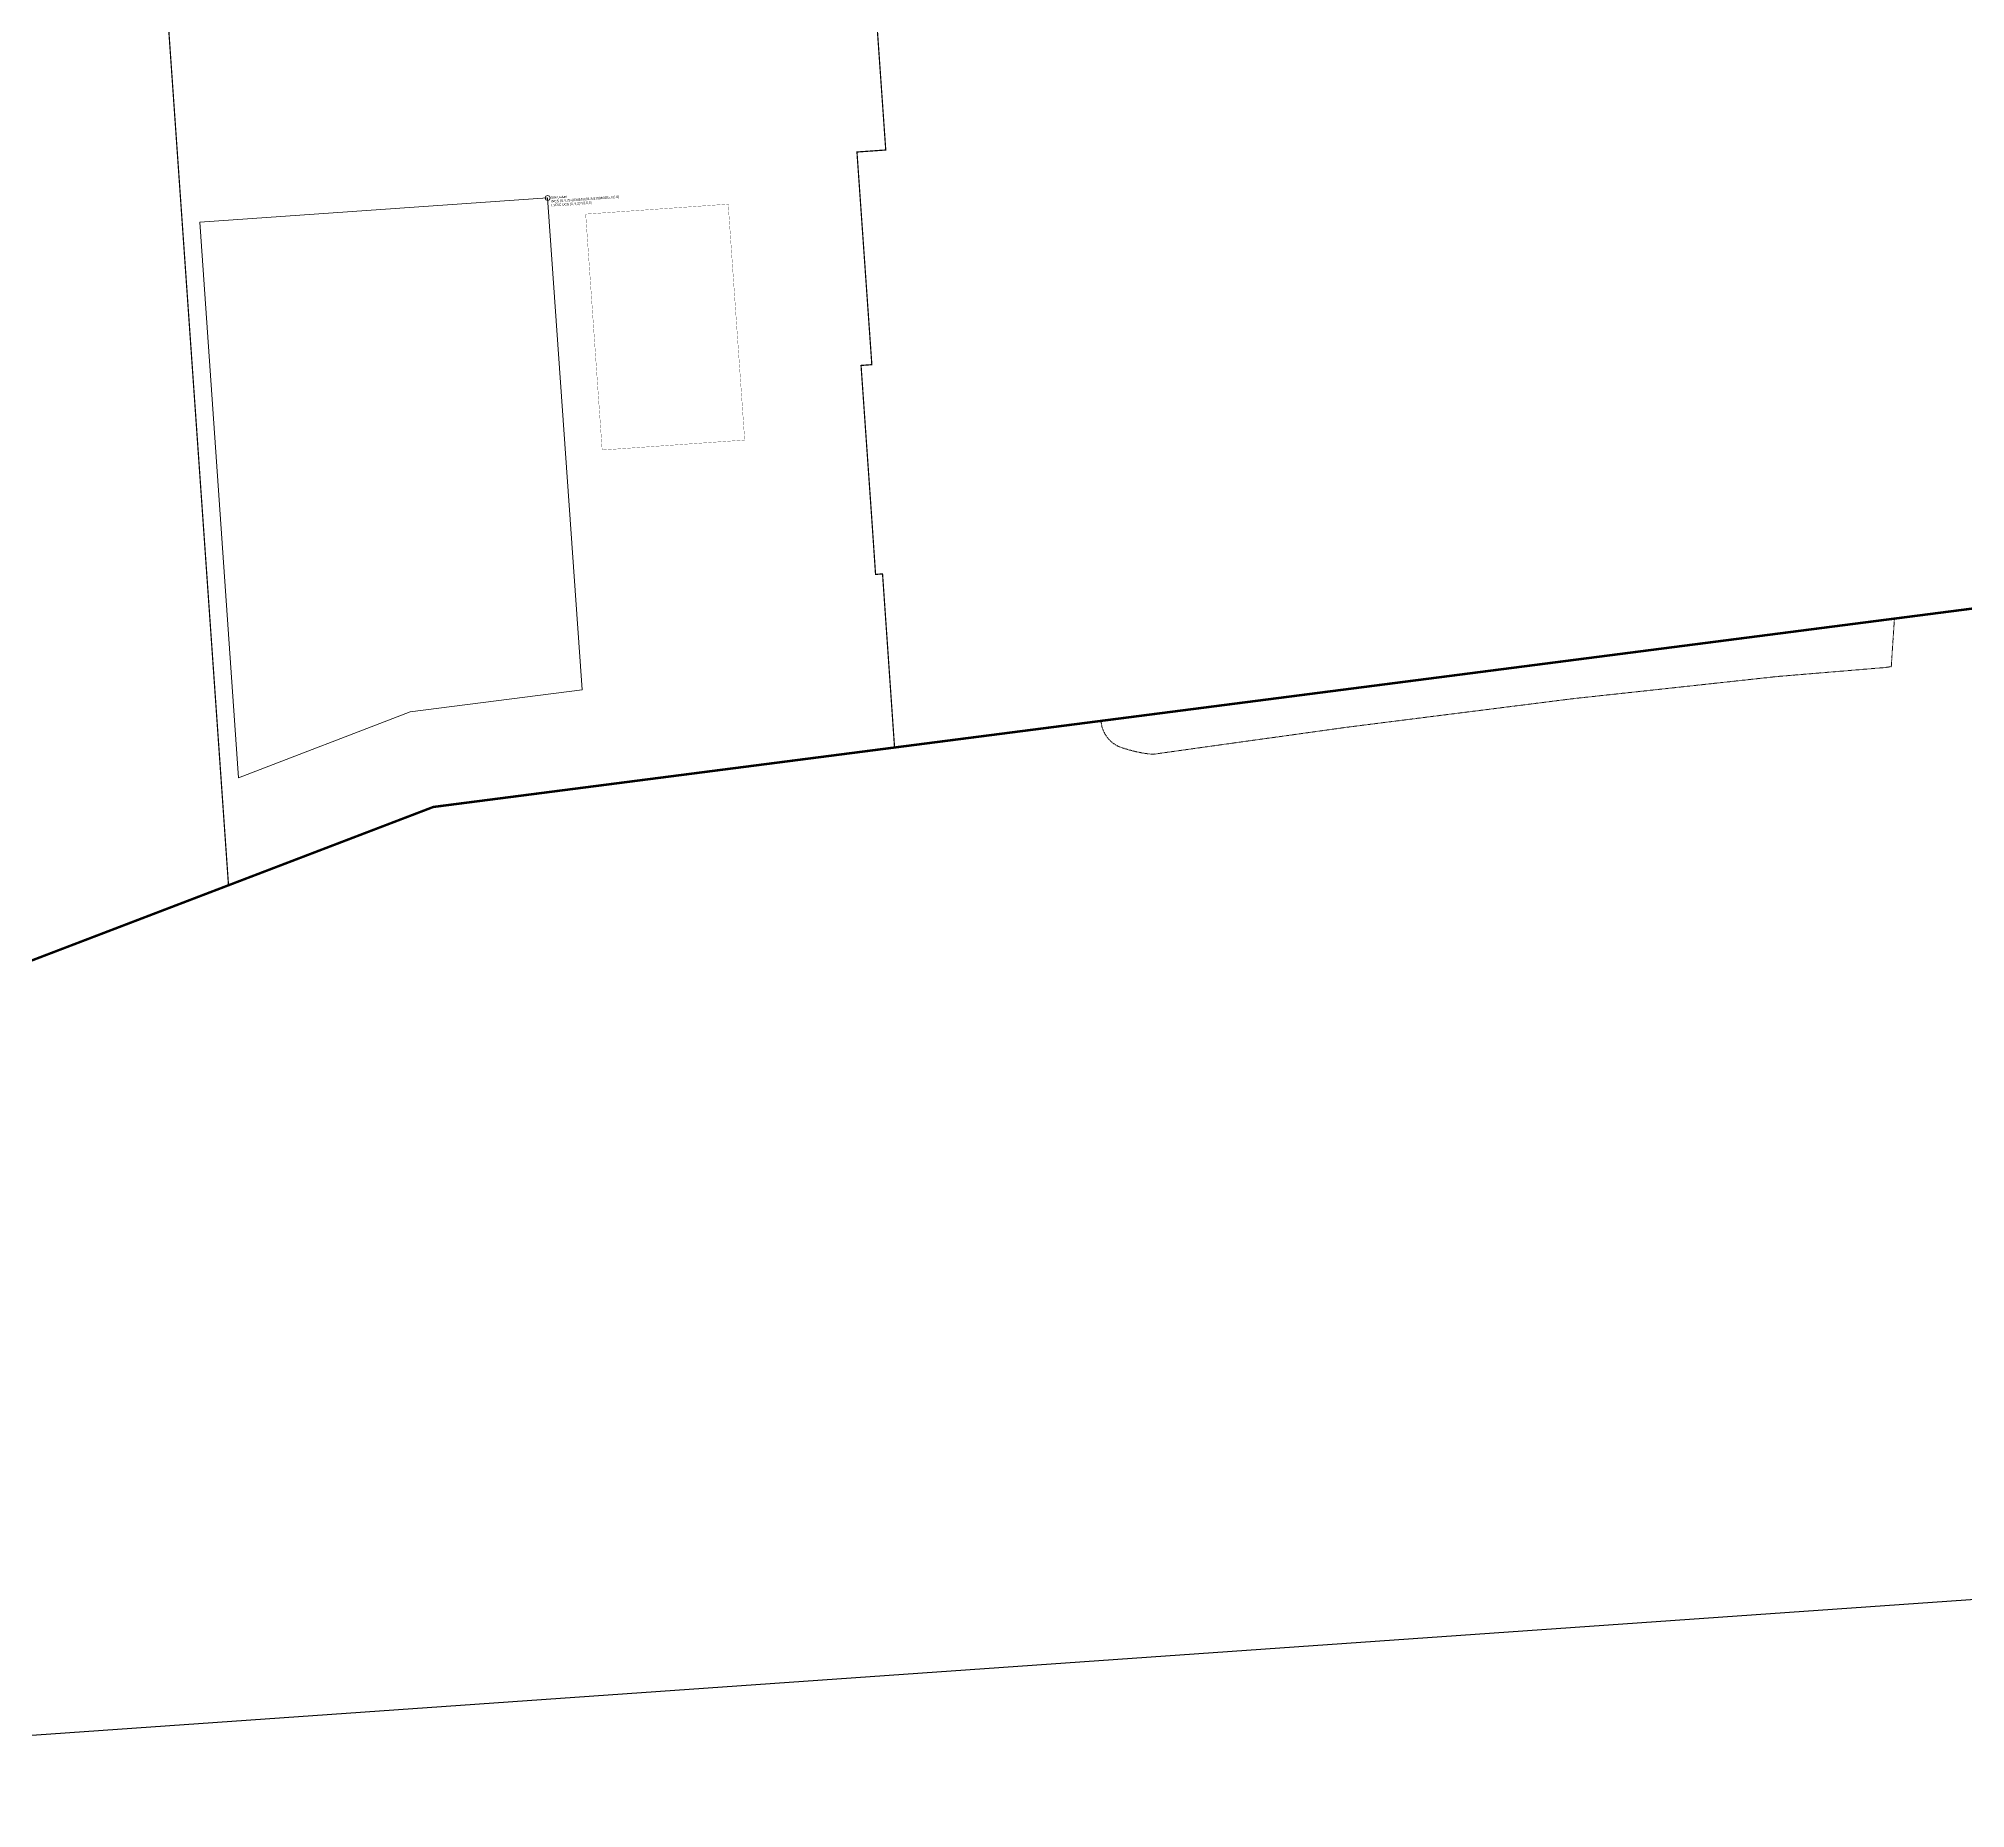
# Model space of a CAD drawing. Header units: millimetres. Extents: x 50357 to 985146, y 723188 to 1803594.
# Drawn here: x 834470.2 to 834870.8, y 817711.4 to 818079.2 of the extents above; entities that cross this region are included whole.
import ezdxf
from ezdxf.xclip import XClip

# ---------------------------------------------------------------- set-up
doc = ezdxf.new("R2010")
doc.units = ezdxf.units.MM
doc.header["$LTSCALE"] = 3
doc.header["$MEASUREMENT"] = 0
for name, pattern in [('3A35X-MAGP-P-SB$0$3A35X-MAGP-P-SB$0$ACAD_ISO05W035', [11.55, 8.4, -1.05, 0, -1.05, 0, -1.05]), ('3A35X-MAGP-P-SB$0$3A35X-MAGP-P-SB$0$HIDDEN', [0.375, 0.25, -0.125]), ('DASHED2', [0.375, 0.25, -0.125]), ('DIVIDE', [1.25, 0.5, -0.25, 0, -0.25, 0, -0.25]), ('PHANTOM2', [1.25, 0.625, -0.125, 0.125, -0.125, 0.125, -0.125]), ('x-baseplan$0$DGN Style 2', [1.94727e-06, 0, -1.94727e-06]), ('x-boundary$0$DGN Style 4', [76.563414, 38.257796, -19.128898, 0.047822, -19.128898])]:
    doc.linetypes.add(name, pattern=pattern)
doc.layers.get('Defpoints').update_dxf_attribs({"color": 32})
doc.layers.add('-Excluded area line', color=7, linetype='DASHED2', lineweight=40)
doc.layers.add('00_Xref', color=7, linetype='Continuous')
doc.layers.add('3A35X-MAGP-P-SB$0$UAJ-90BOUN', color=7, linetype='Continuous')
doc.layers.add('3A35X-MAGP-P-SB$0$UAJ-00ANNO-$', color=32, linetype='Continuous', lineweight=5, plot=False)
doc.layers.add('3A35X-MAGP-P-SB$0$UAJ-00ANNO_insertion point', color=10, linetype='Continuous', lineweight=5, plot=False)
doc.layers.add('x-baseplan$0$AR-ROAD_AR_BS_MI_', color=7, linetype='Continuous', true_color=0x6d6d6d)
doc.layers.add('x-boundary$0$AR-SIMS_BL_', color=7, linetype='x-boundary$0$DGN Style 4', true_color=0xff0505)
doc.styles.add('3A35X-MAGP-P-SB$0$3A35X-MAGP-P-SB$0$UNS-TXT', font='swissc.ttf')

# ---------------------------------------------------------------- blocks, each defined once
blk = doc.blocks.new('x-baseplan')
at = {"layer": 'x-baseplan$0$AR-ROAD_AR_BS_MI_', "linetype": 'x-baseplan$0$DGN Style 2', "lineweight": 0, "flags": 128}
for points in [[(834855.98, 817958.63), (834855.99, 817958.63), (835030.26, 817980.62)], [(834818.91, 817953.91), (834855.98, 817958.63)], [(834855.99, 817958.63), (834855.33, 817948.69)], [(834818.91, 817953.91), (834692.91, 817937.53)], [(834818.4, 817945.2), (834789.22, 817942.04), (834741.85, 817936.06), (834701.8, 817930.47), (834701.7, 817930.48), (834701.65, 817930.48), (834701.59, 817930.49), (834701.53, 817930.49), (834701.47, 817930.5), (834701.36, 817930.51), (834701.3, 817930.52), (834701.24, 817930.52), (834701.19, 817930.53), (834701.13, 817930.54), (834701.07, 817930.55), (834701.01, 817930.55), (834700.9, 817930.57), (834700.84, 817930.57), (834700.78, 817930.58), (834700.73, 817930.59), (834700.61, 817930.61), (834700.55, 817930.61), (834700.44, 817930.63), (834700.38, 817930.64), (834700.33, 817930.65), (834700.27, 817930.65), (834700.21, 817930.66), (834700.15, 817930.67), (834699.98, 817930.7), (834699.93, 817930.71), (834699.87, 817930.72), (834699.81, 817930.73), (834699.75, 817930.74), (834699.53, 817930.78), (834699.47, 817930.79), (834699.41, 817930.8), (834699.35, 817930.81), (834699.3, 817930.82), (834699.24, 817930.83), (834699.01, 817930.87), (834698.96, 817930.89), (834698.9, 817930.9), (834698.84, 817930.91), (834698.79, 817930.92), (834698.73, 817930.93), (834698.62, 817930.96), (834698.56, 817930.97), (834698.5, 817930.98), (834698.45, 817930.99), (834698.39, 817931.01), (834698.33, 817931.02), (834698.28, 817931.03), (834698.22, 817931.04), (834698.16, 817931.06), (834698.11, 817931.07), (834698.05, 817931.08), (834698, 817931.1), (834697.94, 817931.11), (834697.88, 817931.12), (834697.83, 817931.14), (834697.6, 817931.19), (834697.55, 817931.21), (834697.49, 817931.22), (834697.43, 817931.24), (834697.38, 817931.25), (834697.21, 817931.3), (834697.15, 817931.31), (834697.1, 817931.33), (834697.04, 817931.34), (834696.99, 817931.36), (834696.93, 817931.37), (834696.88, 817931.39), (834696.76, 817931.42), (834696.71, 817931.44), (834696.65, 817931.45), (834696.6, 817931.47), (834696.54, 817931.49), (834696.49, 817931.5), (834696.38, 817931.54), (834696.32, 817931.55), (834696.26, 817931.57), (834696.21, 817931.59), (834696.1, 817931.62), (834696.04, 817931.64), (834695.99, 817931.66), (834695.93, 817931.67), (834695.66, 817931.76), (834695.57, 817931.79), (834695.52, 817931.8), (834695.46, 817931.82), (834695.41, 817931.84), (834695.3, 817931.87), (834695.24, 817931.89), (834695.19, 817931.91), (834695.13, 817931.93), (834695.08, 817931.95), (834694.97, 817931.99), (834694.92, 817932.02), (834694.86, 817932.04), (834694.76, 817932.08), (834694.7, 817932.11), (834694.65, 817932.13), (834694.6, 817932.16), (834694.55, 817932.18), (834694.5, 817932.21), (834694.44, 817932.23), (834694.39, 817932.26), (834694.29, 817932.31), (834694.24, 817932.34), (834694.09, 817932.43), (834694.04, 817932.46), (834693.99, 817932.49), (834693.94, 817932.52), (834693.89, 817932.55), (834693.84, 817932.58), (834693.8, 817932.62), (834693.7, 817932.68), (834693.61, 817932.75), (834693.56, 817932.78), (834693.51, 817932.82), (834693.47, 817932.85), (834693.42, 817932.89), (834693.38, 817932.92), (834693.33, 817932.96), (834693.29, 817933), (834693.24, 817933.04), (834693.2, 817933.07), (834693.11, 817933.15), (834693.03, 817933.23), (834692.94, 817933.31), (834692.9, 817933.35), (834692.86, 817933.39), (834692.82, 817933.43), (834692.78, 817933.47), (834692.7, 817933.56), (834692.62, 817933.64), (834692.58, 817933.69), (834692.55, 817933.73), (834692.51, 817933.77), (834692.47, 817933.82), (834692.43, 817933.86), (834692.4, 817933.91), (834692.36, 817933.95), (834692.33, 817934), (834692.26, 817934.09), (834692.22, 817934.14), (834692.19, 817934.18), (834692.16, 817934.23), (834692.12, 817934.28), (834692.06, 817934.38), (834692.03, 817934.42), (834692, 817934.47), (834691.97, 817934.52), (834691.93, 817934.57), (834691.91, 817934.62), (834691.88, 817934.67), (834691.85, 817934.72), (834691.82, 817934.77), (834691.79, 817934.82), (834691.74, 817934.93), (834691.74, 817934.93), (834691.71, 817934.98), (834691.68, 817935.03), (834691.66, 817935.08), (834691.63, 817935.13), (834691.61, 817935.19), (834691.59, 817935.24), (834691.56, 817935.29), (834691.54, 817935.34), (834691.52, 817935.4), (834691.49, 817935.45), (834691.47, 817935.5), (834691.45, 817935.56), (834691.43, 817935.61), (834691.41, 817935.67), (834691.39, 817935.72), (834691.37, 817935.78), (834691.35, 817935.83), (834691.34, 817935.89), (834691.32, 817935.94), (834691.3, 817936), (834691.28, 817936.05), (834691.27, 817936.11), (834691.25, 817936.16), (834691.24, 817936.22), (834691.22, 817936.28), (834691.21, 817936.33), (834691.2, 817936.39), (834691.18, 817936.44), (834691.17, 817936.5), (834691.16, 817936.56), (834691.15, 817936.61), (834691.14, 817936.67), (834691.13, 817936.73), (834691.12, 817936.78), (834691.11, 817936.84), (834691.1, 817936.9), (834691.09, 817936.96), (834691.08, 817937.01), (834691.07, 817937.07), (834691.07, 817937.13), (834691.06, 817937.19), (834691.06, 817937.24), (834691.05, 817937.31)], [(834855.33, 817948.69), (834855.32, 817948.69), (834853.85, 817948.49), (834831.75, 817946.65), (834818.4, 817945.2)], [(834691.05, 817937.31), (834687.68, 817936.85)], [(834692.91, 817937.53), (834691.05, 817937.31)], [(834687.68, 817936.85), (834552.25, 817919.49)], [(834552.25, 817919.49), (834458.71, 817883.8), (834424.35, 817870.7)]]:
    blk.add_lwpolyline(points, dxfattribs=at)

msp = doc.modelspace()

# ---------------------------------------------------------------- hatches: boundary and pattern name
at = {"layer": '-Excluded area line'}
h = msp.add_hatch(dxfattribs=at)
h.set_pattern_fill('ANSI31', color=256)
h.set_pattern_definition([(45, (0, -1e-20), (-0.088388347648, 0.088388347648), [])])
edge = h.paths.add_edge_path(flags=0)
edge.add_arc((834576.0018, 818046.0853), 0.5122, 0, 360)
edge = h.paths.add_edge_path(flags=17)
edge.add_line((834509.6545, 817903.2275), (834493.6514, 818132.2001))
edge.add_line((834493.6514, 818132.2001), (834495.2223, 818132.3099))
edge.add_line((834495.2223, 818132.3099), (834492.4442, 818172.006))
edge.add_line((834492.4442, 818172.006), (834490.7844, 818173.101))
edge.add_line((834490.7844, 818173.101), (834489.6765, 818188.9415))
edge.add_line((834489.6765, 818188.9415), (834489.6774, 818188.9421))
edge.add_arc((834477.0466, 818171.6149), 21.4422, 53.905246, 53.909549, ccw=False)
edge.add_line((834489.6787, 818188.9412), (834492.8109, 818186.3755))
edge.add_line((834492.8109, 818186.3755), (834497.7494, 818181.813))
edge.add_arc((834561.6075, 818267.2782), 106.6872, 233.233545, 261.758005)
edge.add_line((834546.3134, 818161.6929), (834554.1557, 818160.6631))
edge.add_line((834554.1557, 818160.6631), (834570.5637, 818158.5084))
edge.add_line((834570.5637, 818158.5084), (834605.9636, 818157.5669))
edge.add_line((834605.9636, 818157.5669), (834605.9639, 818157.5666))
edge.add_line((834605.9639, 818157.5666), (834605.9667, 818157.5668))
edge.add_line((834605.9667, 818157.5668), (834630.1531, 818158.3824))
edge.add_line((834630.1531, 818158.3824), (834633.0978, 818158.5888))
edge.add_line((834633.0978, 818158.5888), (834636.8138, 818105.5105))
edge.add_line((834636.8138, 818105.5105), (834642.7992, 818105.9295))
edge.add_line((834642.7992, 818105.9295), (834646.2911, 818056.0516))
edge.add_line((834646.2911, 818056.0516), (834640.3051, 818055.6325))
edge.add_line((834640.3051, 818055.6325), (834643.399, 818011.4407))
edge.add_line((834643.399, 818011.4407), (834641.1551, 818011.2836))
edge.add_line((834641.1551, 818011.2836), (834643.4009, 817979.1978))
edge.add_line((834643.4009, 817979.1978), (834644.173, 817967.859))
edge.add_line((834644.173, 817967.859), (834644.8988, 817967.9097))
edge.add_line((834644.8988, 817967.9097), (834645.6245, 817967.9604))
edge.add_line((834645.6245, 817967.9604), (834648.1218, 817931.8786))
edge.add_line((834648.1218, 817931.8786), (834646.7337, 817931.6033))
edge.add_line((834646.7337, 817931.6033), (834552.2507, 817919.4891))
edge.add_line((834552.2507, 817919.4891), (834509.6545, 817903.2275))
edge = h.paths.add_edge_path(flags=0)
edge.add_arc((834576.0018, 818046.0853), 0.5122, 0, 360)
h.paths.add_polyline_path([(834583.1485, 817943.8543), (834576.0018, 818046.0853), (834503.6783, 818041.0294), (834511.7505, 817925.5589), (834547.4409, 817939.3012)], flags=0)
h.paths.add_polyline_path([(834576.0018, 818046.0853), (834503.6783, 818041.0294), (834511.7505, 817925.5589), (834547.4409, 817939.3012), (834583.1485, 817943.8543)], flags=0)
h.paths.add_polyline_path([(834576.6662, 818044.0156), (834589.1533, 818044.8886), (834588.9683, 818047.5356), (834576.4812, 818046.6627)], flags=8)
h.paths.add_polyline_path([(834616.9632, 817995.7728), (834587.3341, 817993.7015), (834583.9069, 818042.7253), (834613.536, 818044.7966)], flags=0)
edge = h.paths.add_edge_path(flags=17)
edge.add_line((834509.6545, 817903.2275), (834493.6514, 818132.2001))
edge.add_line((834493.6514, 818132.2001), (834495.2223, 818132.3099))
edge.add_line((834495.2223, 818132.3099), (834492.4442, 818172.006))
edge.add_line((834492.4442, 818172.006), (834490.7844, 818173.101))
edge.add_line((834490.7844, 818173.101), (834489.6765, 818188.9415))
edge.add_line((834489.6765, 818188.9415), (834489.6774, 818188.9421))
edge.add_arc((834477.0466, 818171.6149), 21.4422, 53.905246, 53.909549, ccw=False)
edge.add_line((834489.6787, 818188.9412), (834492.8109, 818186.3755))
edge.add_line((834492.8109, 818186.3755), (834497.7494, 818181.813))
edge.add_arc((834561.6075, 818267.2782), 106.6872, 233.233545, 261.758005)
edge.add_line((834546.3134, 818161.6929), (834554.1557, 818160.6631))
edge.add_line((834554.1557, 818160.6631), (834570.5637, 818158.5084))
edge.add_line((834570.5637, 818158.5084), (834605.9636, 818157.5669))
edge.add_line((834605.9636, 818157.5669), (834605.9639, 818157.5666))
edge.add_line((834605.9639, 818157.5666), (834605.9667, 818157.5668))
edge.add_line((834605.9667, 818157.5668), (834630.1531, 818158.3824))
edge.add_line((834630.1531, 818158.3824), (834633.0978, 818158.5888))
edge.add_line((834633.0978, 818158.5888), (834636.8138, 818105.5105))
edge.add_line((834636.8138, 818105.5105), (834642.7992, 818105.9295))
edge.add_line((834642.7992, 818105.9295), (834646.2911, 818056.0516))
edge.add_line((834646.2911, 818056.0516), (834640.3051, 818055.6325))
edge.add_line((834640.3051, 818055.6325), (834643.399, 818011.4407))
edge.add_line((834643.399, 818011.4407), (834641.1551, 818011.2836))
edge.add_line((834641.1551, 818011.2836), (834643.4009, 817979.1978))
edge.add_line((834643.4009, 817979.1978), (834644.173, 817967.859))
edge.add_line((834644.173, 817967.859), (834644.8988, 817967.9097))
edge.add_line((834644.8988, 817967.9097), (834645.6245, 817967.9604))
edge.add_line((834645.6245, 817967.9604), (834648.1218, 817931.8786))
edge.add_line((834648.1218, 817931.8786), (834646.7337, 817931.6033))
edge.add_line((834646.7337, 817931.6033), (834552.2507, 817919.4891))
edge.add_line((834552.2507, 817919.4891), (834509.6545, 817903.2275))
edge = h.paths.add_edge_path(flags=0)
edge.add_line((834542.9142, 818105.8473), (834540.3821, 818142.0821))
edge.add_line((834540.3821, 818142.0821), (834533.5274, 818141.6208))
edge.add_line((834533.5274, 818141.6208), (834523.2582, 818143.8637))
edge.add_line((834523.2582, 818143.8637), (834525.899, 818155.8488))
edge.add_arc((834558.5896, 818267.564), 116.4, 237.276176, 253.689242, ccw=False)
edge.add_line((834495.6649, 818169.6383), (834500.3325, 818102.8705))
edge.add_line((834500.3325, 818102.8705), (834542.9142, 818105.8473))
h.paths.add_polyline_path([(834566.6351, 818107.5037), (834563.804, 818148.0022), (834606.4619, 818147.2761), (834609.0351, 818110.4697)], flags=0)

# ---------------------------------------------------------------- linework, layer by layer
at = {"linetype": 'PHANTOM2', "ltscale": 60, "const_width": 0.25}
msp.add_lwpolyline([(834642.7992, 818105.9295), (834646.2911, 818056.0516), (834640.3051, 818055.6325), (834643.399, 818011.4407), (834641.1551, 818011.2836), (834643.4009, 817979.1978), (834644.173, 817967.859), (834645.6245, 817967.9604), (834648.1218, 817931.8786), (834646.7337, 817931.6033), (834552.2507, 817919.4891), (834509.6545, 817903.2275), (834493.6514, 818132.2001)], dxfattribs=at)
at = {"layer": '3A35X-MAGP-P-SB$0$UAJ-00ANNO-$', "ltscale": 20}
msp.add_lwpolyline([(834576.0018, 818046.0853), (834503.6783, 818041.0294), (834511.7505, 817925.5589), (834547.4409, 817939.3012), (834583.1485, 817943.8543)], close=True, dxfattribs=at)
at = {"layer": '3A35X-MAGP-P-SB$0$UAJ-00ANNO_insertion point'}
msp.add_circle((834576.0018, 818046.0853), 0.5122, dxfattribs=at)
at = {"layer": '3A35X-MAGP-P-SB$0$UAJ-90BOUN', "linetype": '3A35X-MAGP-P-SB$0$3A35X-MAGP-P-SB$0$ACAD_ISO05W035', "const_width": 0.05}
msp.add_lwpolyline([(834583.1485, 817943.8543), (834576.0018, 818046.0853), (834503.6783, 818041.0294), (834511.7505, 817925.5589), (834547.4409, 817939.3012)], close=True, dxfattribs=at)
at = {"layer": '3A35X-MAGP-P-SB$0$UAJ-90BOUN', "linetype": '3A35X-MAGP-P-SB$0$3A35X-MAGP-P-SB$0$HIDDEN', "ltscale": 20, "const_width": 0.05}
msp.add_lwpolyline([(834616.9632, 817995.7728), (834587.3341, 817993.7015), (834583.9069, 818042.7253), (834613.536, 818044.7966)], close=True, dxfattribs=at)
at = {"layer": 'Defpoints', "elevation": 0.0001}
msp.add_lwpolyline([(834202.4042, 818417.7788), (834906.6321, 818467.0097), (834956.0121, 817760.6489), (834251.7842, 817711.418)], close=True, dxfattribs=at)
at = {"layer": 'x-boundary$0$AR-SIMS_BL_', "linetype": 'DIVIDE', "ltscale": 100, "const_width": 0.5, "flags": 128}
msp.add_lwpolyline([(835046.275, 817983.187), (834552.235, 817919.53), (834423.997, 817870.527), (834415.272, 817865.696), (834383.474, 817838.339), (834373.34, 817828.353), (834356.312, 817806.204), (834343.998, 817785.985), (834339.429, 817778.228), (834334.619, 817763.541), (834329.521, 817754.386), (834322.539, 817751.133), (834256.694, 817748.878), (834232.989, 817748.661), (834202.736, 817748.836), (834169.745, 817749.703), (834105.632, 817749.39), (834095.122, 817750.288), (834080.874, 817753.147), (834079.946, 817754.682), (834075.547, 817754.941), (834068.485, 817749.278), (834059.513, 817748.673), (834044.421, 817752.193), (834012.957, 817774.957, -0.08686965), (833954.966, 817841.557), (833951.38, 817849.526), (833950, 817873.199), (833950.511, 817999.932), (833951.109, 818019.469), (833950.597, 818024.558), (833950.593, 818042.647), (833948.989, 818071.095), (833950.364, 818103.034, -0.09406335), (833975.5555, 818171.0835, -0.0902781), (834009.286, 818209.372), (834009.749, 818241.21, -0.01890961), (834011.285, 818271.75), (834240.035, 818271.919), (834328.826, 818399.497), (834366.572, 818373.349), (834355.826, 818358.183), (834346.055, 818343.554), (834340.896, 818336.18), (834331.155, 818321.969), (834340.389, 818315.216), (834336.624, 818309.828), (834328.547, 818297.509), (834322.058, 818288.942, -0.17520592), (834315.237, 818286.336), (834306.349, 818287.923, 0.23232566), (834293.229, 818283.101, 0.13623246), (834285.961, 818270.395), (834277.176, 818250.389), (834270.995, 818237.545), (834264.654, 818226.052), (834252.662, 818207.069), (834242.75, 818191.422), (834230.03, 818171.079), (834218.394, 818151.816), (834214.232, 818145.524), (834209.561, 818137.723), (834175.873, 818082.258), (834168.313, 818069.588), (834159.505, 818055.423, 0.21078465), (834157.945, 818024.07, 0.18030514), (834175.259, 818003.891, 0.1721578), (834199.78, 817999.157, 0.10218961), (834213.411, 818003.679), (834221.184, 818008.735), (834236.604, 818018.98), (834264.376, 818037.348), (834297.078, 818058.952), (834310.419, 818067.872), (834352.558, 818095.842, 0.08211886), (834360.568, 818101.886, -0.01113374), (834370.062, 818110.415), (834378.808, 818118.816), (834383.625, 818114.163), (834387.46, 818117.774), (834394.78, 818124.931), (834415.092, 818144.448), (834423.246, 818152.193), (834426.223, 818152.175), (834428.346, 818156.445, -0.68597531), (834433.832, 818155.332, -0.09598667), (834433.77, 818152.667), (834438.28, 818169.874), (834459.677, 818175.04, -0.24235352), (834444.628, 818128.772), (834495.22, 818132.308), (834492.444, 818172.006), (834498.761, 818180.933, 0.10394533), (834533.697, 818164.791, 0.02814853), (834560.518, 818159.716), (834570.883, 818156.56, 0.01218113), (834580.152, 818154.03, 0.0118169), (834589.68, 818153.626, 0.01895901), (834627.61, 818154.46), (834630.54, 818155.389), (834634.554, 818155.668), (834637.584, 818155.154, 0.00497874), (834647.569, 818156.042), (834660.846, 818157.365, -0.02316028), (834692.8822, 818159.0629), (834848.633, 818160.097), (834853.232, 818160.197), (834857.282, 818160.663), (834861.211, 818161.751, 0.08894422), (834868.247, 818167.266, 0.09128275), (834872.755, 818174.674, 0.06185808), (834874.097, 818180.136), (834880.689, 818180.535), (834904.743, 818180.912, 0.07734062), (834909.1887, 818172.2777, 0.26747297), (834920.0282, 818167.4601, 0.0363773), (834937.2432, 818170.543, 0.24942274), (834949.395, 818181.612), (834966.122, 818181.874), (835091.811, 818189.748), (835119.69, 818191.557), (835121.8, 818186.835, 0.07369685), (835125.906, 818181.809), (835207.274, 818194.473), (835208.699, 818185.317), (835222.078, 818190.193), (835227.487, 818191.158, 0.04905368), (835256.687, 818199.396), (835337.017, 818204.417, -0.06218634), (835336.5099, 818151.7194, 0.05571216), (835335.3485, 818100.1676), (835335.994, 818092.916), (835339.286, 818073.766), (835342.221, 818056.387), (835346.043, 818019.358), (835266.281, 818008.057), (835170.777, 817999.878), (835121.934, 817993.58), (835122.014, 817992.704), (835091.934, 817988.807), (835080.292, 817987.084), (835071.867, 817986.218), (835046.358, 817982.99)], format="xyb", close=True, dxfattribs=at)

# ---------------------------------------------------------------- block references
at = {"layer": '00_Xref'}
ref = msp.add_blockref('x-baseplan', (0, 0), dxfattribs=at)
XClip(ref).set_block_clipping_path([(834202.4041511728, 818417.7787976696), (834906.6320897909, 818467.0097314056), (834956.0121295976, 817760.6488927433), (834251.7841909796, 817711.4179590072)])

# ---------------------------------------------------------------- texts
at = {"layer": '3A35X-MAGP-P-SB$0$UAJ-00ANNO-$', "insert": (834576.6688, 818046.4099), "char_height": 0.5, "width": 13.262628, "attachment_point": 1, "rotation": 3.998909, "line_spacing_factor": 0.963855, "style": '3A35X-MAGP-P-SB$0$3A35X-MAGP-P-SB$0$UNS-TXT'}
msp.add_mtext('Site Datum\\PWCS (X,Y,Z)=(834576001.8,818046085.3,0.0)\\PLYRIC UCS (X,Y,Z)=(0,0,0)', dxfattribs=at)

doc.saveas('drawing.dxf')
